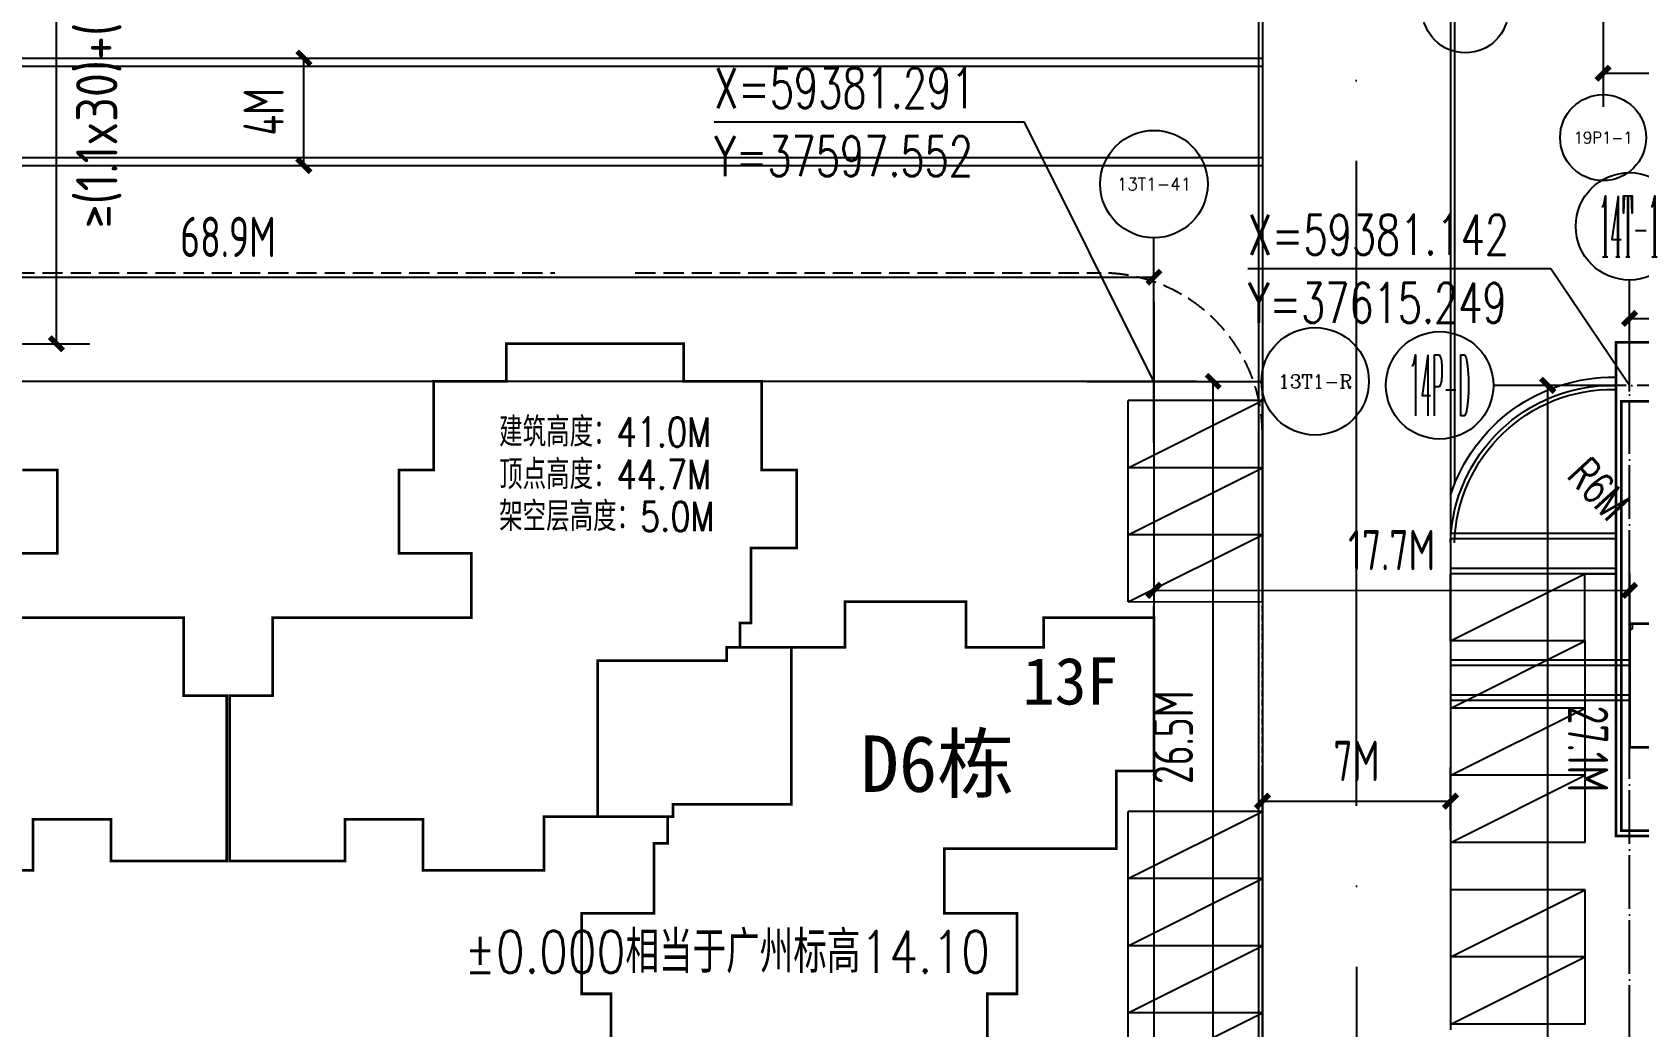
# Model space of a CAD drawing. Extents: x 37173252 to 74842692, y 59158332 to 118813339.
# Drawn here: x 37555806 to 37615597, y 59357261 to 59394290 of the extents above; entities that cross this region are included whole.
import ezdxf
from ezdxf.enums import TextEntityAlignment as Align

# ---------------------------------------------------------------- set-up
doc = ezdxf.new("R2010")
doc.units = 0
doc.header["$LTSCALE"] = 1000
doc.header["$MEASUREMENT"] = 0
for name, pattern in [('ACAD_ISO04W100', [30, 24, -3, 0, -3]), ('DASH', [0.35, 0.25, -0.1]), ('DOTE', [2.42, 2, -0.2, 0.02, -0.2])]:
    doc.linetypes.add(name, pattern=pattern)
for name, color, linetype in [('@YL', 2, 'Continuous'), ('Axis', 6, 'Continuous'), ('AXIS_TEXT', 7, 'Continuous'), ('DIM_COOR', 3, 'Continuous'), ('DL_道路中线_支路网_', 4, 'ACAD_ISO04W100'), ('DL_道路红线_支路网_', 1, 'Continuous'), ('DOTE', 16, 'Continuous'), ('GD-P', 8, 'Continuous'), ('PUB_DIM', 3, 'Continuous'), ('PUB_TEXT', 7, 'Continuous'), ('RMJM - P1 - P - 120-1$0$文字说明', 7, 'Continuous'), ('SHAPE', 161, 'Continuous'), ('WALL', 4, 'Continuous'), ('屋顶轮廓', 36, 'Continuous'), ('建筑间距退缩', 5, 'Continuous'), ('扑救面', 2, 'Continuous'), ('车位', 40, 'Continuous')]:
    doc.layers.add(name, color=color, linetype=linetype)
doc.styles.add('_DIMFONT', font='gbenor.shx', dxfattribs={"bigfont": 'gbcbig.shx'})
doc.styles.add('_TCH_AXIS', font='COMPLEX', dxfattribs={"bigfont": 'GBCBIG'})
doc.styles.add('_TCH_DIM', font='SIMPLEX', dxfattribs={"bigfont": 'GBCBIG'})
doc.styles.add('_TCH_DIM_T3', font='SIMPLEX', dxfattribs={"width": 0.705882, "bigfont": 'GBCBIG'})
doc.styles.add('COMPLEX', font='COMPLEX')
doc.styles.add('DIM_FONT', font='superos.shx', dxfattribs={"width": 0.8, "bigfont": 'haiwenzw.shx'})
doc.styles.add('RMJM - P1 - P - 120-1$0$RMJM_TEXT', font='arial.ttf', dxfattribs={"height": 2.5})
doc.styles.add('text_zheng', font='simplex.shx', dxfattribs={"width": 0.8, "bigfont": 'hztxt.shx'})
doc.dimstyles.new('_TCH_ARCH&&500', dxfattribs={"dimtxt": 1487.5, "dimasz": 500, "dimexe": 1250, "dimexo": 1500, "dimgap": 631.25, "dimtad": 1, "dimdec": 0, "dimzin": 0, "dimdsep": 46, "dimtxsty": '_TCH_DIM_T3', "dimblk": 'ARCHTICK', "dimcen": 0.09, "dimclrt": 7, "dimazin": 2, "dimtfac": 1, "dimtdec": 0, "dimtix": 1, "dimtmove": 2, "dimatfit": 3, "dimfxl": 0, "dimtolj": 1, "dimtzin": 0, "dimarcsym": 0})
doc.dimstyles.new('DIMN500', dxfattribs={"dimscale": 5, "dimtxt": 300, "dimasz": 100, "dimexe": 250, "dimexo": 300, "dimgap": 150, "dimtad": 1, "dimdec": 0, "dimzin": 0, "dimdsep": 46, "dimtxsty": 'DIM_FONT', "dimblk": 'ARCHTICK', "dimcen": 0.09, "dimclrt": 7, "dimazin": 2, "dimtfac": 1, "dimtdec": 0, "dimtix": 1, "dimtmove": 2, "dimatfit": 3, "dimldrblk": 'ARCHTICK', "dimfxl": 0, "dimtolj": 1, "dimtzin": 0, "dimarcsym": 0})

# ---------------------------------------------------------------- blocks, each defined once
blk = doc.blocks.new('车位')
at = {"layer": '车位'}
for p, q in [((2126015, 462726), (2126015, 465226)), ((2131015, 465226), (2126015, 465226)), ((2131015, 462726), (2131015, 465226)), ((2131015, 462726), (2126015, 462726))]:
    blk.add_line(p, q, dxfattribs=at)
blk.add_lwpolyline([(2126015, 462726), (2131015, 465226)], dxfattribs=at)
blk = doc.blocks.new('_ArchTick')
at = {"color": 0, "linetype": 'ByBlock', "const_width": 0.4}
blk.add_lwpolyline([(-0.5, -0.5), (0.5, 0.5)], dxfattribs=at)
blk = doc.blocks.new('*D231')
at = {"layer": 'Defpoints', "color": 0}
for p in [(368061, -163934), (299151, -171606), (368061, -171606)]:
    blk.add_point(p, dxfattribs=at)
at = {"layer": 'PUB_DIM', "color": 0, "lineweight": -2}
for p, q in [((299151, -170106), (299151, -162684)), ((368061, -170106), (368061, -162684)), ((299151, -163934), (368061, -163934))]:
    blk.add_line(p, q, dxfattribs=at)
at = {"layer": 'PUB_DIM', "color": 0, "lineweight": -2, "xscale": 500, "yscale": 500, "zscale": 500, "rotation": 180}
blk.add_blockref('_ArchTick', (299151, -163934), dxfattribs=at)
at = {"layer": 'PUB_DIM', "color": 0, "lineweight": -2, "xscale": 500, "yscale": 500, "zscale": 500}
blk.add_blockref('_ArchTick', (368061, -163934), dxfattribs=at)
at = {"layer": 'PUB_DIM', "color": 7, "insert": (333606, -162434), "char_height": 1500, "attachment_point": 5, "style": 'DIM_FONT'}
blk.add_mtext('\\A1;68.9M', dxfattribs=at)
blk = doc.blocks.new('*D232')
at = {"layer": 'Defpoints', "color": 0}
for p in [(299151, -190966), (368061, -190966), (368061, -198184)]:
    blk.add_point(p, dxfattribs=at)
at = {"layer": 'PUB_DIM', "color": 0, "lineweight": -2}
for p, q in [((299151, -192466), (299151, -199434)), ((368061, -192466), (368061, -199434)), ((299151, -198184), (368061, -198184))]:
    blk.add_line(p, q, dxfattribs=at)
at = {"layer": 'PUB_DIM', "color": 0, "lineweight": -2, "xscale": 500, "yscale": 500, "zscale": 500, "rotation": 180}
blk.add_blockref('_ArchTick', (299151, -198184), dxfattribs=at)
at = {"layer": 'PUB_DIM', "color": 0, "lineweight": -2, "xscale": 500, "yscale": 500, "zscale": 500}
blk.add_blockref('_ArchTick', (368061, -198184), dxfattribs=at)
at = {"layer": 'PUB_DIM', "color": 7, "insert": (333606, -196684), "char_height": 1500, "attachment_point": 5, "style": 'DIM_FONT'}
blk.add_mtext('\\A1;68.9M', dxfattribs=at)
blk = doc.blocks.new('*D234')
at = {"layer": 'Defpoints', "color": 0}
for p in [(364053, -167811), (370264, -167811), (364053, -194311)]:
    blk.add_point(p, dxfattribs=at)
at = {"layer": 'PUB_DIM', "color": 0, "lineweight": -2}
for p, q in [((365553, -167811), (371514, -167811)), ((370264, -194311), (370264, -167811)), ((365553, -194311), (371514, -194311))]:
    blk.add_line(p, q, dxfattribs=at)
at = {"layer": 'PUB_DIM', "color": 0, "lineweight": -2, "xscale": 500, "yscale": 500, "zscale": 500}
for p, rotation in [((370264, -167811), 90), ((370264, -194311), 270)]:
    blk.add_blockref('_ArchTick', p, dxfattribs=dict(at, rotation=rotation))
at = {"layer": 'PUB_DIM', "color": 7, "insert": (368764, -181061), "char_height": 1500, "attachment_point": 5, "rotation": 90, "style": 'DIM_FONT'}
blk.add_mtext('\\A1;26.5M', dxfattribs=at)
blk = doc.blocks.new('_AXISO')
blk.add_circle((0, 0), 0.5)
at = {"layer": 'AXIS_TEXT', "style": 'COMPLEX', "width": 1.041667}
blk.add_attdef('A', text='', height=0.56, dxfattribs=at).set_placement((-0.25, -0.28), (0.25, -0.28), align=Align.FIT)
blk = doc.blocks.new('*D201')
at = {"layer": 'Defpoints', "color": 0}
for p in [(408979, -161420), (411788, -161420), (411789, -188495)]:
    blk.add_point(p, dxfattribs=at)
at = {"layer": 'PUB_DIM', "color": 0, "lineweight": -2}
for p, q in [((410288, -161420), (407729, -161420)), ((408980, -188495), (408979, -161420)), ((410289, -188495), (407730, -188495))]:
    blk.add_line(p, q, dxfattribs=at)
at = {"layer": 'PUB_DIM', "color": 0, "lineweight": -2, "xscale": 500, "yscale": 500, "zscale": 500}
for p, rotation in [((408979, -161420), 90.00035244811122), ((408980, -188495), 270.0003524481112)]:
    blk.add_blockref('_ArchTick', p, dxfattribs=dict(at, rotation=rotation))
at = {"layer": 'PUB_DIM', "color": 7, "insert": (410480, -174957), "char_height": 1500, "attachment_point": 5, "rotation": 270.00035, "style": 'DIM_FONT'}
blk.add_mtext('\\A1;27.1M', dxfattribs=at)
blk = doc.blocks.new('*D202')
at = {"layer": 'Defpoints', "color": 0}
for p in [(469131, -158929), (412022, -163144), (469131, -163144)]:
    blk.add_point(p, dxfattribs=at)
at = {"layer": 'PUB_DIM', "color": 0, "lineweight": -2}
for p, q in [((412022, -161644), (412022, -157679)), ((469131, -161644), (469131, -157679)), ((412022, -158929), (469131, -158929))]:
    blk.add_line(p, q, dxfattribs=at)
at = {"layer": 'PUB_DIM', "color": 0, "lineweight": -2, "xscale": 500, "yscale": 500, "zscale": 500, "rotation": 180}
blk.add_blockref('_ArchTick', (412022, -158929), dxfattribs=at)
at = {"layer": 'PUB_DIM', "color": 0, "lineweight": -2, "xscale": 500, "yscale": 500, "zscale": 500}
blk.add_blockref('_ArchTick', (469131, -158929), dxfattribs=at)
at = {"layer": 'PUB_DIM', "color": 7, "insert": (440576, -157429), "char_height": 1500, "attachment_point": 5, "style": 'DIM_FONT'}
blk.add_mtext('\\A1;57.1M', dxfattribs=at)
blk = doc.blocks.new('*D213')
at = {"layer": 'Defpoints', "color": 0}
for p in [(588244, -400772), (600844, -400772), (600844, -402441)]:
    blk.add_point(p, dxfattribs=at)
at = {"layer": 'PUB_DIM', "color": 0, "lineweight": -2}
for p, q in [((588244, -402272), (588244, -403691)), ((600844, -402272), (600844, -403691)), ((588244, -402441), (600844, -402441))]:
    blk.add_line(p, q, dxfattribs=at)
at = {"layer": 'PUB_DIM', "color": 0, "lineweight": -2, "xscale": 500, "yscale": 500, "zscale": 500}
for p, rotation in [((588244, -402441), 179.9992248656578), ((600844, -402441), 359.9992248656578)]:
    blk.add_blockref('_ArchTick', p, dxfattribs=dict(at, rotation=rotation))
at = {"layer": 'PUB_DIM', "color": 7, "insert": (594544, -400941), "char_height": 1500, "attachment_point": 5, "rotation": 359.99922, "style": 'DIM_FONT'}
blk.add_mtext('\\A1;12.6M', dxfattribs=at)
blk = doc.blocks.new('*D214')
at = {"layer": 'Defpoints', "color": 0}
for p in [(603227, -383480), (604837, -383480), (603227, -400080)]:
    blk.add_point(p, dxfattribs=at)
at = {"layer": 'PUB_DIM', "color": 0, "lineweight": -2}
for p, q in [((604727, -383480), (606087, -383480)), ((604837, -400080), (604837, -383480)), ((604727, -400080), (606087, -400080))]:
    blk.add_line(p, q, dxfattribs=at)
at = {"layer": 'PUB_DIM', "color": 0, "lineweight": -2, "xscale": 500, "yscale": 500, "zscale": 500}
for p, rotation in [((604837, -383480), 90), ((604837, -400080), 270)]:
    blk.add_blockref('_ArchTick', p, dxfattribs=dict(at, rotation=rotation))
at = {"layer": 'PUB_DIM', "color": 7, "insert": (603337, -391780), "char_height": 1500, "attachment_point": 5, "rotation": 90, "style": 'DIM_FONT'}
blk.add_mtext('\\A1;16.6M', dxfattribs=at)
blk = doc.blocks.new('D5D6lkx')
at = {"layer": 'SHAPE', "const_width": 100}
for points in [[(322268, -122752), (326768, -122752), (326768, -120852), (329668, -120852), (329668, -122402), (333968, -122402), (333968, -116252), (332368, -116252), (332368, -113352), (324968, -113352)], [(324968, -110952), (327668, -110952), (327668, -107852), (326368, -107852)], [(348278, -131052), (348278, -127852), (348278, -127352), (347178, -127352), (347178, -124352), (349878, -124352), (349878, -121752), (350378, -121752), (350378, -120752), (345778, -120752), (345778, -122752), (341278, -122752), (341278, -120852), (338378, -120852), (338378, -122402), (334078, -122402), (334078, -116252), (335678, -116252), (335678, -113352), (343078, -113352), (343078, -110952), (340378, -110952), (340378, -107852), (341678, -107852), (341678, -104552), (344378, -104552), (344378, -103152), (350978, -103152), (350978, -104552), (353878, -104552), (353878, -107352), (353878, -107852), (355178, -107852), (355178, -110752), (353478, -110752), (353478, -113552), (353078, -113552), (353078, -114452), (356978, -114452), (356978, -112752), (361478, -112752), (361478, -114452), (364378, -114452), (364378, -113352), (368478, -113352), (368478, -119052), (367078, -119052), (367078, -121952), (360678, -121952), (360678, -124352), (363378, -124352), (363378, -127152), (363378, -127352), (362278, -127352), (362278, -131052)]]:
    blk.add_lwpolyline(points, dxfattribs=at)
blk.add_lwpolyline([(347778, -114952), (352578, -114952), (352578, -114452), (354978, -114452), (354978, -120302), (350578, -120302), (350578, -120752), (347778, -120752)], close=True, dxfattribs=at)
blk = doc.blocks.new('D7D8lkx')
at = {"layer": 'SHAPE', "const_width": 100}
for points in [[(415823, -102809), (413723, -102809), (413722, -84436), (468077, -84436), (472928, -89493), (472928, -130973), (461132, -130973), (461132, -114712)], [(467138, -86637), (468077, -84436)], [(415823, -102609), (413923, -102609), (413922, -86636), (467138, -86637), (470728, -90378), (470728, -94911)], [(470728, -90378), (472928, -89493)], [(461332, -114712), (461332, -128773), (470732, -128773), (470732, -99511)], [(470732, -128773), (472928, -130969)]]:
    blk.add_lwpolyline(points, dxfattribs=at)
for points in [[(422930, -113111), (419522, -113111), (419522, -109911), (419522, -109411), (418322, -109411), (418322, -106411), (421222, -106411), (421222, -104011), (418822, -104011), (418822, -102811), (415823, -102809), (415822, -99511), (414222, -99511), (414222, -94911), (420422, -94911), (420422, -92911), (424422, -92911), (424422, -95611), (431022, -95611), (431022, -92561), (435722, -92561), (435722, -94561), (438722, -94561), (438722, -93061), (442722, -93061), (442722, -99161), (441122, -99161), (441122, -102011), (437347, -102011), (437347, -104011), (431622, -104011), (431622, -106411), (434522, -106411), (434522, -109211), (434522, -109411), (433322, -109411), (433322, -113111), (429922, -113111), (429922, -114711), (422922, -114711)], [(462624, -113111), (466032, -113111), (466032, -109911), (466032, -109411), (467232, -109411), (467232, -106411), (464332, -106411), (464332, -104011), (466732, -104011), (466732, -102811), (469732, -102809), (469732, -99511), (471332, -99511), (471332, -94911), (465132, -94911), (465132, -92911), (461132, -92911), (461132, -95611), (454532, -95611), (454532, -92561), (449832, -92561), (449832, -94561), (446832, -94561), (446832, -93061), (442832, -93061), (442832, -99161), (444432, -99161), (444432, -102011), (448207, -102011), (448207, -104011), (453932, -104011), (453932, -106411), (451032, -106411), (451032, -109211), (451032, -109411), (452232, -109411), (452232, -113111), (455632, -113111), (455632, -114711), (462632, -114711)], [(424222, -95611), (424222, -102361), (431222, -102361), (431222, -95611)], [(454332, -95611), (461332, -95611), (461332, -102361), (454332, -102361)]]:
    blk.add_lwpolyline(points, close=True, dxfattribs=at)
blk = doc.blocks.new('*D90')
at = {"layer": 'Defpoints', "color": 0}
for p in [(37615249, 59373508), (37597553, 59369641), (37615248, 59369636)]:
    blk.add_point(p, dxfattribs=at)
at = {"layer": 'PUB_DIM', "color": 0, "lineweight": -2}
for p, q in [((37597553, 59371141), (37597554, 59374762)), ((37615248, 59371136), (37615249, 59374758)), ((37597554, 59373512), (37615249, 59373508))]:
    blk.add_line(p, q, dxfattribs=at)
at = {"layer": 'PUB_DIM', "color": 0, "lineweight": -2, "xscale": 500, "yscale": 500, "zscale": 500}
for p, rotation in [((37597554, 59373512), 179.986924995759), ((37615249, 59373508), 359.986924995759)]:
    blk.add_blockref('_ArchTick', p, dxfattribs=dict(at, rotation=rotation))
at = {"layer": 'PUB_DIM', "color": 7, "insert": (37606401, 59375010), "char_height": 1500, "attachment_point": 5, "rotation": 359.98692, "style": 'DIM_FONT'}
blk.add_mtext('\\A1;17.7M', dxfattribs=at)
blk = doc.blocks.new('*D133')
at = {"layer": 'Defpoints', "color": 0}
for p in [(37561644, 59393324), (37565919, 59393324), (37561644, 59389324)]:
    blk.add_point(p, dxfattribs=at)
at = {"layer": 'PUB_DIM', "color": 0, "lineweight": -2}
for p, q in [((37563144, 59393324), (37567169, 59393324)), ((37565919, 59389324), (37565919, 59393324)), ((37563144, 59389324), (37567169, 59389324))]:
    blk.add_line(p, q, dxfattribs=at)
at = {"layer": 'PUB_DIM', "color": 0, "lineweight": -2, "xscale": 500, "yscale": 500, "zscale": 500}
for p, rotation in [((37565919, 59393324), 90), ((37565919, 59389324), 270)]:
    blk.add_blockref('_ArchTick', p, dxfattribs=dict(at, rotation=rotation))
at = {"layer": 'PUB_DIM', "color": 7, "insert": (37564419, 59391324), "char_height": 1500, "attachment_point": 5, "rotation": 90, "style": 'DIM_FONT'}
blk.add_mtext('\\A1;4M', dxfattribs=at)
blk = doc.blocks.new('*D153')
at = {"layer": 'Defpoints', "color": 0}
for p in [(37608588, 59365663), (37601589, 59363096), (37608587, 59363096)]:
    blk.add_point(p, dxfattribs=at)
at = {"layer": 'PUB_DIM', "color": 0, "lineweight": -2}
for p, q in [((37601589, 59364596), (37601589, 59366913)), ((37608587, 59364596), (37608588, 59366913)), ((37601589, 59365663), (37608588, 59365663))]:
    blk.add_line(p, q, dxfattribs=at)
at = {"layer": 'PUB_DIM', "color": 0, "lineweight": -2, "xscale": 500, "yscale": 500, "zscale": 500}
for p, rotation in [((37601589, 59365663), 179.9943960967853), ((37608588, 59365663), 359.9943960967852)]:
    blk.add_blockref('_ArchTick', p, dxfattribs=dict(at, rotation=rotation))
at = {"layer": 'PUB_DIM', "color": 7, "insert": (37605088, 59367163), "char_height": 1500, "attachment_point": 5, "rotation": 359.9944, "style": 'DIM_FONT'}
blk.add_mtext('\\A1;7M', dxfattribs=at)
blk = doc.blocks.new('gdzh')
at = {"layer": 'PUB_TEXT', "style": 'text_zheng', "width": 0.8}
for s, p in [('建筑高度：41.0M', (37262343, 59367742)), ('顶点高度：44.7M', (37262343, 59366162)), ('架空层高度：5.0M', (37262343, 59364600))]:
    blk.add_text(s, height=1093.1, dxfattribs=at).set_placement(p)
blk = doc.blocks.new('*D258')
at = {"layer": 'Defpoints', "color": 0}
for p in [(37548743, 59424414), (37556709, 59424414), (37548743, 59382691)]:
    blk.add_point(p, dxfattribs=at)
at = {"layer": 'PUB_DIM', "color": 0, "lineweight": -2}
for p, q in [((37550243, 59424414), (37557959, 59424414)), ((37556709, 59382691), (37556709, 59424414)), ((37550243, 59382691), (37557959, 59382691))]:
    blk.add_line(p, q, dxfattribs=at)
at = {"layer": 'PUB_DIM', "color": 0, "lineweight": -2, "xscale": 500, "yscale": 500, "zscale": 500}
for p, rotation in [((37556709, 59424414), 90), ((37556709, 59382691), 270)]:
    blk.add_blockref('_ArchTick', p, dxfattribs=dict(at, rotation=rotation))
at = {"layer": 'PUB_DIM', "color": 7, "insert": (37555334, 59403552), "char_height": 1487.5, "attachment_point": 5, "rotation": 90, "style": '_TCH_DIM_T3'}
blk.add_mtext('\\A1;41.7M', dxfattribs=at)
blk = doc.blocks.new('D5D6dwzx')
at = {"layer": 'Axis'}
blk.add_line((368061.1, -164867.8), (368061.1, -162467.8), dxfattribs=at)
at = {"layer": 'DOTE', "linetype": 'DOTE', "ltscale": 1000}
for p, q in [((368061.1, -164867.8), (368061.1, -197855.9)), ((369660, -167811.2), (297553.3, -167811.2))]:
    blk.add_line(p, q, dxfattribs=at)
at = {"layer": 'PUB_DIM'}
blk.add_line((369659, -167811.2), (372059, -167811.2), dxfattribs=at)
for centre in [(368061.1, -160467.8), (374059, -167811.2)]:
    blk.add_circle(centre, 2000, dxfattribs=at)
at = {"layer": 'AXIS_TEXT', "style": '_TCH_AXIS'}
for s, height, p, p2 in [('13T1-41', 467.54, (366680.8, -160701.6), (369441.5, -160701.6)), ('13T1-R', 516.01, (372683, -168069.2), (375435, -168069.2))]:
    blk.add_text(s, height=height, dxfattribs=at).set_placement(p, p2, align=Align.FIT)
at = {"layer": 'PUB_DIM'}
for p1, p2, distance, text, picture, middle in [((299151.2, -171605.6), (368061.1, -171605.6), 7672, '68.9M', '*D231', (333606.1, -162433.6)), ((364053.1, -194311.2), (364053.1, -167811.2), -6211.1, '26.5M', '*D234', (368764.2, -181061.2)), ((299151.2, -190966.5), (368061.1, -190966.5), -7217.3, '68.9M', '*D232', (333606.1, -196683.8))]:
    dim = blk.add_aligned_dim(p1=p1, p2=p2, distance=distance, text=text, dimstyle='DIMN500', dxfattribs=at)
    dim.commit()
    dim.dimension.update_dxf_attribs({"geometry": picture, "text_midpoint": middle})
blk = doc.blocks.new('D7D8dwzx')
at = {"layer": 'DOTE', "linetype": 'DOTE'}
for p, q in [((412021.5, -193009.6), (412021.5, -157500.6)), ((472390.9, -161420), (409515.4, -161420))]:
    blk.add_line(p, q, dxfattribs=at)
at = {"layer": 'PUB_DIM'}
for p, q in [((412021.5, -159991.5), (412021.5, -157500.6)), ((410956.5, -161419.9), (406956.5, -161419.9))]:
    blk.add_line(p, q, dxfattribs=at)
ref = blk.add_blockref('_AXISO', (412021.5, -155500.6), dxfattribs=dict(at, xscale=4000, yscale=4000, zscale=4000))
ref.add_attrib('A', '14T-1', dxfattribs={"layer": 'AXIS_TEXT', "height": 2262.74, "style": '_TCH_AXIS', "width": 0.233333}).set_placement((410890.2, -156631.9), (413152.9, -156631.9), align=Align.FIT)
ref = blk.add_blockref('_AXISO', (404956.5, -161419.9), dxfattribs=dict(at, xscale=4000, yscale=4000, zscale=4000))
ref.add_attrib('A', '14P-D', dxfattribs={"layer": 'AXIS_TEXT', "height": 2262.74, "style": '_TCH_AXIS', "width": 0.207921}).set_placement((403825.1, -162551.3), (406087.9, -162551.3), align=Align.FIT)
for p1, p2, distance, text, picture, middle in [((412021.5, -163143.9), (469131.3, -163143.9), 4215, '57.1M', '*D202', (440576.4, -157429)), ((411788.5, -188494.8), (411788.4, -161419.9), 2808.9, '27.1M', '*D201', (410479.6, -174957.4))]:
    dim = blk.add_aligned_dim(p1=p1, p2=p2, distance=distance, text=text, dimstyle='DIMN500', dxfattribs=at)
    dim.commit()
    dim.dimension.update_dxf_attribs({"geometry": picture, "text_midpoint": middle})
blk = doc.blocks.new('DP1dwzx')
at = {"layer": 'DOTE', "color": 1, "linetype": 'DOTE', "ltscale": 0.5}
for p, q in [((588244.6, -381868.1), (588244.4, -401578.6)), ((600844.6, -381868.1), (600844.4, -401578.6)), ((586978.4, -383480.4), (602484.4, -383480.4)), ((586978.2, -400080.4), (602484.2, -400080.4))]:
    blk.add_line(p, q, dxfattribs=at)
at = {"layer": 'PUB_DIM'}
for p, q in [((586978.2, -383480.4), (584718.2, -383480.4)), ((599412.2, -383480.4), (605556.2, -383480.4)), ((588244.4, -398543.2), (588244.4, -403236.2)), ((600844.4, -398543.4), (600844.3, -403236.4)), ((586978.2, -400080.4), (584718.2, -400080.4)), ((599412.2, -400080.4), (605556.2, -400080.4))]:
    blk.add_line(p, q, dxfattribs=at)
ref = blk.add_blockref('_AXISO', (583118.2, -383480.4), dxfattribs=dict(at, xscale=3200, yscale=3200, zscale=3200))
ref.add_attrib('A', '19P1-D', dxfattribs={"layer": 'AXIS_TEXT', "color": 0, "ltscale": 0.2, "height": 409.28, "style": '_TCH_AXIS', "width": 0.982609}).set_placement((582017, -383685), (584219.3, -383685), align=Align.FIT)
ref = blk.add_blockref('_AXISO', (607156.2, -383480.4), dxfattribs=dict(at, xscale=3200, yscale=3200, zscale=3200))
ref.add_attrib('A', '19P1-D', dxfattribs={"layer": 'AXIS_TEXT', "color": 0, "ltscale": 0.2, "height": 409.28, "style": '_TCH_AXIS', "width": 0.982609}).set_placement((606055, -383685), (608257.3, -383685), align=Align.FIT)
ref = blk.add_blockref('_AXISO', (583118.2, -400080.4), dxfattribs=dict(at, xscale=3200, yscale=3200, zscale=3200))
ref.add_attrib('A', '19P1-A', dxfattribs={"layer": 'AXIS_TEXT', "color": 0, "ltscale": 0.2, "height": 402.39, "style": '_TCH_AXIS', "width": 0.991379}).set_placement((582016.4, -400281.6), (584220, -400281.6), align=Align.FIT)
ref = blk.add_blockref('_AXISO', (607156.2, -400080.4), dxfattribs=dict(at, xscale=3200, yscale=3200, zscale=3200))
ref.add_attrib('A', '19P1-A', dxfattribs={"layer": 'AXIS_TEXT', "color": 0, "ltscale": 0.2, "height": 402.39, "style": '_TCH_AXIS', "width": 0.991379}).set_placement((606054.4, -400281.6), (608258, -400281.6), align=Align.FIT)
ref = blk.add_blockref('_AXISO', (588244.3, -404836.2), dxfattribs=dict(at, xscale=3200, yscale=3200, zscale=3200))
ref.add_attrib('A', '19P1-1', dxfattribs={"layer": 'AXIS_TEXT', "color": 0, "ltscale": 0.2, "height": 443.36, "style": '_TCH_AXIS', "width": 0.971963}).set_placement((587146.5, -405057.9), (589342.2, -405057.9), align=Align.FIT)
ref = blk.add_blockref('_AXISO', (600844.3, -404836.4), dxfattribs=dict(at, xscale=3200, yscale=3200, zscale=3200))
ref.add_attrib('A', '19P1-3', dxfattribs={"layer": 'AXIS_TEXT', "color": 0, "ltscale": 0.2, "height": 409.28, "style": '_TCH_AXIS', "width": 1.008929}).set_placement((599743.2, -405041), (601945.5, -405041), align=Align.FIT)
for p1, p2, distance, text, picture, middle in [((603226.8, -400080.4), (603226.8, -383480.4), -1610.7, '16.6M', '*D214', (603337.5, -391780.4)), ((588244.4, -400772), (600844.4, -400772.2), -1668.7, '12.6M', '*D213', (594544.4, -400940.8))]:
    dim = blk.add_aligned_dim(p1=p1, p2=p2, distance=distance, text=text, dimstyle='DIMN500', dxfattribs=at)
    dim.commit()
    dim.dimension.update_dxf_attribs({"geometry": picture, "text_midpoint": middle})

msp = doc.modelspace()

# ---------------------------------------------------------------- linework, layer by layer
at = {"layer": '@YL'}
msp.add_line((37526257.05, 59393323.75), (37601587.27, 59393323.75), dxfattribs=at)
for points in [[(37526257.05, 59393323.75), (37601587.27, 59393323.75)], [(37526257.05, 59389323.75), (37601587.27, 59389323.75)], [(37573452.49, 59382690.35), (37580052.49, 59382690.35)], [(37614749.07, 59375627.99), (37608606.67, 59375627.97)], [(37615248.88, 59374286.61), (37615248.88, 59375486.61)], [(37582152.49, 59371390.35), (37582152.41, 59372290.35), (37582552.49, 59372290.35), (37582552.49, 59375090.35), (37584252.49, 59375090.35)], [(37614749.1, 59374127.99), (37608587.3, 59374127.97)], [(37613587.27, 59374128.08), (37614749.1, 59374127.82)], [(37615248.88, 59374128), (37615247.78, 59369316.89)], [(37615248.23, 59370908.33), (37608606.67, 59370908.3)], [(37615248.14, 59369408.33), (37608587.3, 59369408.3)]]:
    msp.add_lwpolyline(points, dxfattribs=at)
at = {"layer": '@YL', "color": 8}
for points in [[(37526257.05, 59393023.75), (37601587.27, 59393023.75)], [(37526257.05, 59389623.75), (37601587.27, 59389623.75)], [(37614749.07, 59375427.99), (37608587.29, 59375427.97)], [(37614749.1, 59374327.99), (37608587.3, 59374327.97)], [(37615248.22, 59370708.33), (37608587.29, 59370708.3)], [(37615248.15, 59369608.33), (37608587.3, 59369608.3)]]:
    msp.add_lwpolyline(points, dxfattribs=at)
at = {"layer": '@YL', "color": 8, "elevation": 0}
for points in [[(37608587.27, 59377048.54, -0.32988476), (37614701.04, 59381441.71), (37614748.94, 59381441.71)], [(37608737.21, 59375281.16, -0.41030665), (37614697.78, 59380991.71), (37614748.95, 59380991.71)]]:
    msp.add_lwpolyline(points, format="xyb", dxfattribs=at)
at = {"layer": '@YL', "elevation": 0}
msp.add_lwpolyline([(37608587.27, 59375285.37, -0.41025273), (37614698.88, 59381141.71), (37614748.95, 59381141.71)], format="xyb", dxfattribs=at)
at = {"layer": 'DIM_COOR', "color": 3}
for p, q in [((37592737.69, 59390938.66), (37581187.69, 59390938.66)), ((37597552.49, 59381290.52), (37592737.69, 59390938.66)), ((37612320.77, 59385479.94), (37601045.77, 59385479.94)), ((37615248.85, 59381141.7), (37612320.77, 59385479.94))]:
    msp.add_line(p, q, dxfattribs=at)
at = {"layer": 'DL_道路中线_支路网_', "color": 8}
msp.add_line((37605071.71, 59449494.88), (37605087.27, 59333215.99, 0), dxfattribs=at)
at = {"layer": 'DL_道路红线_支路网_', "color": 8}
for p, q in [((37601437.27, 59448767.89), (37601437.27, 59389803.77)), ((37601437.27, 59389803.77), (37601437.27, 59333215.99, 0))]:
    msp.add_line(p, q, dxfattribs=at)
at = {"layer": 'DL_道路红线_支路网_', "color": 4}
for p, q in [((37601587.27, 59448767.89), (37601587.27, 59389803.77)), ((37601587.27, 59389803.77), (37601587.27, 59333215.99, 0)), ((37608587.27, 59389803.77, 0), (37608587.27, 59357155.56, 0))]:
    msp.add_line(p, q, dxfattribs=at)
at = {"layer": 'DL_道路红线_支路网_', "color": 4, "elevation": 0}
msp.add_lwpolyline([(37574908.22, 59478868.62, -0.14977188), (37590502.55, 59472894.79), (37600707.39, 59464922.85, -0.23088347), (37608587.27, 59448767.89), (37608587.27, 59389803.77)], format="xyb", dxfattribs=at)
at = {"layer": 'DL_道路红线_支路网_', "color": 8, "elevation": 0}
msp.add_lwpolyline([(37574918.49, 59479018.27, -0.14977188), (37590594.89, 59473012.99), (37600799.73, 59465041.05, -0.23088347), (37608737.27, 59448767.89), (37608737.27, 59377465.35)], format="xyb", dxfattribs=at)
at = {"layer": 'GD-P'}
msp.add_line((37614242.23, 59393391.82), (37614242.34, 59393391.36), dxfattribs=at)
at = {"layer": 'PUB_DIM'}
msp.add_lwpolyline([(37614322.4, 59375429.65, 0, 0, 0), (37611070.87, 59378960.59, 264, 0, 0), (37610528.95, 59379549.08, 0, 0, 0)], format="xyseb", dxfattribs=at)
at = {"layer": 'WALL'}
for p, q in [((37615248.88, 59372266.89), (37615348.88, 59372266.89)), ((37615248.88, 59372266.89), (37615248.88, 59372066.89)), ((37615248.88, 59372066.89), (37615348.88, 59372066.89)), ((37615348.88, 59372266.89), (37615348.88, 59372066.89))]:
    msp.add_line(p, q, dxfattribs=at)
at = {"layer": '扑救面', "color": 8, "linetype": 'DASH', "ltscale": 3}
for points in [[(37550942.49, 59385323.75), (37575252.49, 59385323.75)], [(37578252.49, 59385323.75), (37595587.3, 59385323.75)]]:
    msp.add_lwpolyline(points, dxfattribs=at)
at = {"layer": '扑救面', "color": 8, "linetype": 'DASH', "elevation": 0.02}
msp.add_lwpolyline([(37601587.27, 59340155.56), (37601590.32, 59381128.66)], dxfattribs=at)
at = {"layer": '扑救面', "color": 8, "linetype": 'DASH', "ltscale": 3}
msp.add_arc((37595587.3, 59379323.71), 6000, 0.0004144, 90, dxfattribs=at)

# ---------------------------------------------------------------- block references
for name, p in [('DP1dwzx', (37026022.14, 59795198.15)), ('D5D6dwzx', (37229491.43, 59549101.68)), ('D7D8dwzx', (37203227.31, 59542561.65)), ('gdzh', (310841.03, 11115.5))]:
    msp.add_blockref(name, p)
at = {"layer": '屋顶轮廓'}
for name, p in [('D5D6lkx', (37229074.57, 59485842.93)), ('D7D8lkx', (37201026.73, 59467178.28))]:
    msp.add_blockref(name, p, dxfattribs=at)
at = {"layer": '车位', "rotation": 359.9943960965815}
for p in [(35470532.16, 58915557.68), (35470529.47, 58913057.68), (35470531.67, 58910558.91), (35482526.41, 58909109.82), (35482536.44, 58906609.82), (35482536.2, 58904109.82), (35482535.95, 58901609.82), (35470527.91, 58900263.83), (35470527.67, 58897763.83), (35482535.46, 58897348.7), (35470527.42, 58895263.83), (35482535.22, 58894848.7), (35470526.69, 58892763.83)]:
    msp.add_blockref('车位', p, dxfattribs=at)

# ---------------------------------------------------------------- texts
at = {"layer": 'PUB_DIM', "color": 7, "style": '_TCH_DIM', "width": 0.705882}
msp.add_text('R6M', height=1190, rotation=312.6409501, dxfattribs=at).set_placement((37612878.45, 59377743.18))
at = {"layer": 'PUB_TEXT'}
for s, height, style, width, p in [('X=59381.291', 1487.5, '_TCH_DIM', 0.705882, (37581187.69, 59391463.66)), ('Y=37597.552', 1487.5, '_TCH_DIM', 0.705882, (37581187.69, 59388926.16)), ('X=59381.142', 1487.5, '_TCH_DIM', 0.705882, (37601045.77, 59386004.94)), ('Y=37615.249', 1487.5, '_TCH_DIM', 0.705882, (37601045.77, 59383467.44)), ('±0.000相当于广州标高14.10', 1561.518, 'text_zheng', 0.8, (37571887.83, 59359269.73))]:
    msp.add_text(s, height=height, dxfattribs=dict(at, style=style, width=width)).set_placement(p)
at = {"layer": 'RMJM - P1 - P - 120-1$0$文字说明', "attachment_point": 3, "style": 'RMJM - P1 - P - 120-1$0$RMJM_TEXT'}
for s, insert, char_height, width in [('{\\fSimSun|b0|i0|c134|p2;13F}', (37596234.82, 59371010.99), 1750, 4104.0545), ('{\\fSimSun|b0|i0|c134|p2;D6栋}', (37592353.17, 59368108.33), 2100, 7088.324)]:
    msp.add_mtext(s, dxfattribs=dict(at, insert=insert, char_height=char_height, width=width))
at = {"layer": '建筑间距退缩', "color": 7, "linetype": 'ByBlock', "ltscale": 10, "insert": (37558287.07, 59399544.24), "char_height": 1536, "attachment_point": 5, "rotation": 90, "style": '_DIMFONT'}
msp.add_mtext('\\A1;≥(1.1x30)+(41.1-5.0-30)0.8=37.88米', dxfattribs=at)

# ---------------------------------------------------------------- dimensions: what is measured, and where the dimension line sits
at = {"layer": 'PUB_DIM'}
for p1, p2, distance, text, dimstyle, picture, middle in [((37548742.62, 59382690.52), (37548742.62, 59424414.27), -7966.04, '41.7M', '_TCH_ARCH&&500', '*D258', (37555333.66, 59403552.39)), ((37561644.11, 59389323.75), (37561644.11, 59393323.75), -4274.93, '4M', 'DIMN500', '*D133', (37564419.04, 59391323.75)), ((37597552.64, 59369640.51), (37615247.86, 59369636.47), 3871.37, '17.7M', 'DIMN500', '*D90', (37606401.47, 59375009.86)), ((37601588.56, 59363096.2), (37608587.27, 59363095.51), 2567.07, '7M', 'DIMN500', '*D153', (37605088.31, 59367162.92))]:
    dim = msp.add_aligned_dim(p1=p1, p2=p2, distance=distance, text=text, dimstyle=dimstyle, dxfattribs=at)
    dim.commit()
    dim.dimension.update_dxf_attribs({"geometry": picture, "text_midpoint": middle})

doc.saveas('drawing.dxf')
